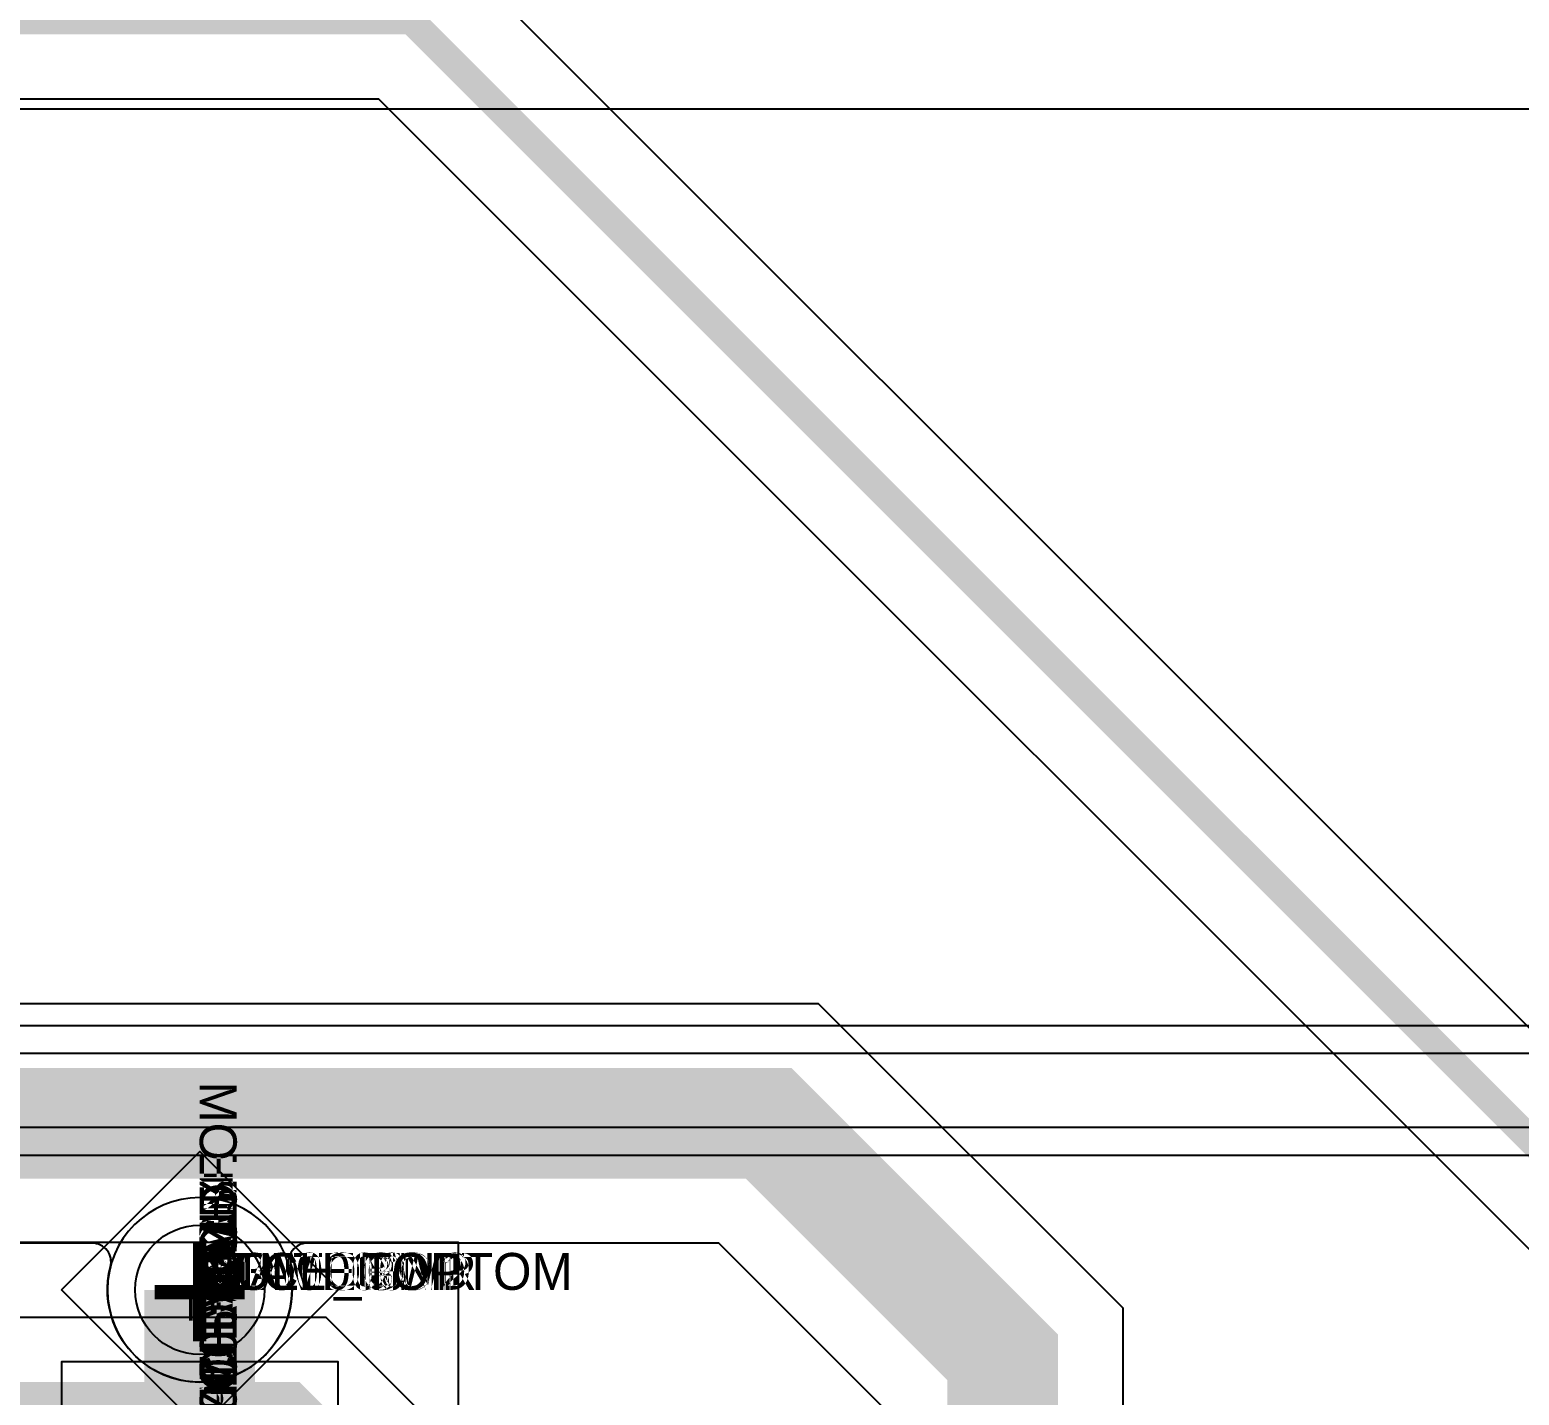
# Model space of a CAD drawing. Extents: x 0 to 323, y 0 to 320.
# Drawn here: x 118.38 to 126.45, y 23.35 to 30.75 of the extents above; entities that cross this region are included whole.
import ezdxf
from ezdxf.enums import TextEntityAlignment as Align

# ---------------------------------------------------------------- set-up
doc = ezdxf.new("R2010")
doc.units = 0
doc.header["$MEASUREMENT"] = 0
doc.layers.get('0').update_dxf_attribs({"linetype": 'CONTINUOUS'})
for name, color, linetype in [('CDN_FIGURES', 7, 'CONTINUOUS'), ('ETCH_BOTTOM', 7, 'CONTINUOUS'), ('ETCH_GND', 3, 'CONTINUOUS'), ('ETCH_INT1', 4, 'CONTINUOUS'), ('ETCH_INT2', 5, 'CONTINUOUS'), ('ETCH_PWR', 6, 'CONTINUOUS'), ('ETCH_TOP', 2, 'CONTINUOUS'), ('MANUFACTURING_NCLEGEND-1-6', 8, 'CONTINUOUS')]:
    doc.layers.add(name, color=color, linetype=linetype)

# ---------------------------------------------------------------- blocks, each defined once
blk = doc.blocks.new('PAD_INFO')
for tag in ['SHAPE_TYPE', 'PAD_HEIGHT', 'PAD_LAYER', 'PAD_TYPE', 'PAD_WIDTH']:
    blk.add_attdef(tag, (0, 0), '', height=0.2)
at = {"flags": 2}
blk.add_attdef('CDN_TYPE', (0, 0), '', height=0.2, dxfattribs=at)
blk = doc.blocks.new('DRILL_INFO')
at = {"flags": 2}
blk.add_attdef('CDN_TYPE', (0, 0), '', height=0.2, dxfattribs=at)
for tag in ['FSHAPE', 'FCHAR', 'DRILL_HEIGHT', 'DIAMETER', 'PLATED', 'DRILL_WIDTH']:
    blk.add_attdef(tag, (0, 0), '', height=0.2)
blk = doc.blocks.new('VIA0700X0300')
at = {"layer": 'ETCH_BOTTOM'}
blk.add_circle((0, 0), 0.35, dxfattribs=at)
at = {"layer": 'ETCH_GND'}
blk.add_circle((0, 0), 0.35, dxfattribs=at)
at = {"layer": 'ETCH_INT1'}
blk.add_circle((0, 0), 0.35, dxfattribs=at)
at = {"layer": 'ETCH_INT2'}
blk.add_circle((0, 0), 0.35, dxfattribs=at)
at = {"layer": 'ETCH_PWR'}
blk.add_circle((0, 0), 0.35, dxfattribs=at)
at = {"layer": 'ETCH_TOP'}
blk.add_circle((0, 0), 0.35, dxfattribs=at)
ref = blk.add_blockref('PAD_INFO', (0, 0))
ref.add_attrib('PAD_LAYER', 'ETCH_TOP', (0, 0), dxfattribs={"height": 0.2})
ref.add_attrib('SHAPE_TYPE', 'NULL', (0, 0), dxfattribs={"height": 0.2})
ref.add_attrib('PAD_TYPE', 'ANTIPAD', (0, 0), dxfattribs={"height": 0.2})
ref.add_attrib('PAD_WIDTH', '0.000000', (0, 0), dxfattribs={"height": 0.2})
ref.add_attrib('PAD_HEIGHT', '0.000000', (0, 0), dxfattribs={"height": 0.2})
ref = blk.add_blockref('PAD_INFO', (0, 0))
ref.add_attrib('PAD_LAYER', 'ETCH_GND', (0, 0), dxfattribs={"height": 0.2})
ref.add_attrib('SHAPE_TYPE', 'NULL', (0, 0), dxfattribs={"height": 0.2})
ref.add_attrib('PAD_TYPE', 'ANTIPAD', (0, 0), dxfattribs={"height": 0.2})
ref.add_attrib('PAD_WIDTH', '0.000000', (0, 0), dxfattribs={"height": 0.2})
ref.add_attrib('PAD_HEIGHT', '0.000000', (0, 0), dxfattribs={"height": 0.2})
ref = blk.add_blockref('PAD_INFO', (0, 0))
ref.add_attrib('PAD_LAYER', 'ETCH_INT1', (0, 0), dxfattribs={"height": 0.2})
ref.add_attrib('SHAPE_TYPE', 'NULL', (0, 0), dxfattribs={"height": 0.2})
ref.add_attrib('PAD_TYPE', 'ANTIPAD', (0, 0), dxfattribs={"height": 0.2})
ref.add_attrib('PAD_WIDTH', '0.000000', (0, 0), dxfattribs={"height": 0.2})
ref.add_attrib('PAD_HEIGHT', '0.000000', (0, 0), dxfattribs={"height": 0.2})
ref = blk.add_blockref('PAD_INFO', (0, 0))
ref.add_attrib('PAD_LAYER', 'ETCH_INT2', (0, 0), dxfattribs={"height": 0.2})
ref.add_attrib('SHAPE_TYPE', 'NULL', (0, 0), dxfattribs={"height": 0.2})
ref.add_attrib('PAD_TYPE', 'ANTIPAD', (0, 0), dxfattribs={"height": 0.2})
ref.add_attrib('PAD_WIDTH', '0.000000', (0, 0), dxfattribs={"height": 0.2})
ref.add_attrib('PAD_HEIGHT', '0.000000', (0, 0), dxfattribs={"height": 0.2})
ref = blk.add_blockref('PAD_INFO', (0, 0))
ref.add_attrib('PAD_LAYER', 'ETCH_PWR', (0, 0), dxfattribs={"height": 0.2})
ref.add_attrib('SHAPE_TYPE', 'NULL', (0, 0), dxfattribs={"height": 0.2})
ref.add_attrib('PAD_TYPE', 'ANTIPAD', (0, 0), dxfattribs={"height": 0.2})
ref.add_attrib('PAD_WIDTH', '0.000000', (0, 0), dxfattribs={"height": 0.2})
ref.add_attrib('PAD_HEIGHT', '0.000000', (0, 0), dxfattribs={"height": 0.2})
ref = blk.add_blockref('PAD_INFO', (0, 0))
ref.add_attrib('PAD_LAYER', 'ETCH_BOTTOM', (0, 0), dxfattribs={"height": 0.2})
ref.add_attrib('SHAPE_TYPE', 'NULL', (0, 0), dxfattribs={"height": 0.2})
ref.add_attrib('PAD_TYPE', 'ANTIPAD', (0, 0), dxfattribs={"height": 0.2})
ref.add_attrib('PAD_WIDTH', '0.000000', (0, 0), dxfattribs={"height": 0.2})
ref.add_attrib('PAD_HEIGHT', '0.000000', (0, 0), dxfattribs={"height": 0.2})
ref = blk.add_blockref('PAD_INFO', (0, 0))
ref.add_attrib('PAD_LAYER', 'ETCH_TOP', (0, 0), dxfattribs={"height": 0.2})
ref.add_attrib('SHAPE_TYPE', 'NULL', (0, 0), dxfattribs={"height": 0.2})
ref.add_attrib('PAD_TYPE', 'THERMAL', (0, 0), dxfattribs={"height": 0.2})
ref.add_attrib('PAD_WIDTH', '0.000000', (0, 0), dxfattribs={"height": 0.2})
ref.add_attrib('PAD_HEIGHT', '0.000000', (0, 0), dxfattribs={"height": 0.2})
ref = blk.add_blockref('PAD_INFO', (0, 0))
ref.add_attrib('PAD_LAYER', 'ETCH_GND', (0, 0), dxfattribs={"height": 0.2})
ref.add_attrib('SHAPE_TYPE', 'NULL', (0, 0), dxfattribs={"height": 0.2})
ref.add_attrib('PAD_TYPE', 'THERMAL', (0, 0), dxfattribs={"height": 0.2})
ref.add_attrib('PAD_WIDTH', '0.000000', (0, 0), dxfattribs={"height": 0.2})
ref.add_attrib('PAD_HEIGHT', '0.000000', (0, 0), dxfattribs={"height": 0.2})
ref = blk.add_blockref('PAD_INFO', (0, 0))
ref.add_attrib('PAD_LAYER', 'ETCH_INT1', (0, 0), dxfattribs={"height": 0.2})
ref.add_attrib('SHAPE_TYPE', 'NULL', (0, 0), dxfattribs={"height": 0.2})
ref.add_attrib('PAD_TYPE', 'THERMAL', (0, 0), dxfattribs={"height": 0.2})
ref.add_attrib('PAD_WIDTH', '0.000000', (0, 0), dxfattribs={"height": 0.2})
ref.add_attrib('PAD_HEIGHT', '0.000000', (0, 0), dxfattribs={"height": 0.2})
ref = blk.add_blockref('PAD_INFO', (0, 0))
ref.add_attrib('PAD_LAYER', 'ETCH_INT2', (0, 0), dxfattribs={"height": 0.2})
ref.add_attrib('SHAPE_TYPE', 'NULL', (0, 0), dxfattribs={"height": 0.2})
ref.add_attrib('PAD_TYPE', 'THERMAL', (0, 0), dxfattribs={"height": 0.2})
ref.add_attrib('PAD_WIDTH', '0.000000', (0, 0), dxfattribs={"height": 0.2})
ref.add_attrib('PAD_HEIGHT', '0.000000', (0, 0), dxfattribs={"height": 0.2})
ref = blk.add_blockref('PAD_INFO', (0, 0))
ref.add_attrib('PAD_LAYER', 'ETCH_PWR', (0, 0), dxfattribs={"height": 0.2})
ref.add_attrib('SHAPE_TYPE', 'NULL', (0, 0), dxfattribs={"height": 0.2})
ref.add_attrib('PAD_TYPE', 'THERMAL', (0, 0), dxfattribs={"height": 0.2})
ref.add_attrib('PAD_WIDTH', '0.000000', (0, 0), dxfattribs={"height": 0.2})
ref.add_attrib('PAD_HEIGHT', '0.000000', (0, 0), dxfattribs={"height": 0.2})
ref = blk.add_blockref('PAD_INFO', (0, 0))
ref.add_attrib('PAD_LAYER', 'ETCH_BOTTOM', (0, 0), dxfattribs={"height": 0.2})
ref.add_attrib('SHAPE_TYPE', 'NULL', (0, 0), dxfattribs={"height": 0.2})
ref.add_attrib('PAD_TYPE', 'THERMAL', (0, 0), dxfattribs={"height": 0.2})
ref.add_attrib('PAD_WIDTH', '0.000000', (0, 0), dxfattribs={"height": 0.2})
ref.add_attrib('PAD_HEIGHT', '0.000000', (0, 0), dxfattribs={"height": 0.2})
ref = blk.add_blockref('PAD_INFO', (0, 0))
ref.add_attrib('PAD_LAYER', 'ETCH_TOP', (0, 0), dxfattribs={"height": 0.2})
ref.add_attrib('SHAPE_TYPE', 'CIRCLE', (0, 0), dxfattribs={"height": 0.2})
ref.add_attrib('PAD_TYPE', 'REGULAR', (0, 0), dxfattribs={"height": 0.2})
ref.add_attrib('PAD_WIDTH', '0.700000', (0, 0), dxfattribs={"height": 0.2})
ref.add_attrib('PAD_HEIGHT', '0.700000', (0, 0), dxfattribs={"height": 0.2})
ref = blk.add_blockref('PAD_INFO', (0, 0))
ref.add_attrib('PAD_LAYER', 'ETCH_GND', (0, 0), dxfattribs={"height": 0.2})
ref.add_attrib('SHAPE_TYPE', 'CIRCLE', (0, 0), dxfattribs={"height": 0.2})
ref.add_attrib('PAD_TYPE', 'REGULAR', (0, 0), dxfattribs={"height": 0.2})
ref.add_attrib('PAD_WIDTH', '0.700000', (0, 0), dxfattribs={"height": 0.2})
ref.add_attrib('PAD_HEIGHT', '0.700000', (0, 0), dxfattribs={"height": 0.2})
ref = blk.add_blockref('PAD_INFO', (0, 0))
ref.add_attrib('PAD_LAYER', 'ETCH_INT1', (0, 0), dxfattribs={"height": 0.2})
ref.add_attrib('SHAPE_TYPE', 'CIRCLE', (0, 0), dxfattribs={"height": 0.2})
ref.add_attrib('PAD_TYPE', 'REGULAR', (0, 0), dxfattribs={"height": 0.2})
ref.add_attrib('PAD_WIDTH', '0.700000', (0, 0), dxfattribs={"height": 0.2})
ref.add_attrib('PAD_HEIGHT', '0.700000', (0, 0), dxfattribs={"height": 0.2})
ref = blk.add_blockref('PAD_INFO', (0, 0))
ref.add_attrib('PAD_LAYER', 'ETCH_INT2', (0, 0), dxfattribs={"height": 0.2})
ref.add_attrib('SHAPE_TYPE', 'CIRCLE', (0, 0), dxfattribs={"height": 0.2})
ref.add_attrib('PAD_TYPE', 'REGULAR', (0, 0), dxfattribs={"height": 0.2})
ref.add_attrib('PAD_WIDTH', '0.700000', (0, 0), dxfattribs={"height": 0.2})
ref.add_attrib('PAD_HEIGHT', '0.700000', (0, 0), dxfattribs={"height": 0.2})
ref = blk.add_blockref('PAD_INFO', (0, 0))
ref.add_attrib('PAD_LAYER', 'ETCH_PWR', (0, 0), dxfattribs={"height": 0.2})
ref.add_attrib('SHAPE_TYPE', 'CIRCLE', (0, 0), dxfattribs={"height": 0.2})
ref.add_attrib('PAD_TYPE', 'REGULAR', (0, 0), dxfattribs={"height": 0.2})
ref.add_attrib('PAD_WIDTH', '0.700000', (0, 0), dxfattribs={"height": 0.2})
ref.add_attrib('PAD_HEIGHT', '0.700000', (0, 0), dxfattribs={"height": 0.2})
ref = blk.add_blockref('PAD_INFO', (0, 0))
ref.add_attrib('PAD_LAYER', 'ETCH_BOTTOM', (0, 0), dxfattribs={"height": 0.2})
ref.add_attrib('SHAPE_TYPE', 'CIRCLE', (0, 0), dxfattribs={"height": 0.2})
ref.add_attrib('PAD_TYPE', 'REGULAR', (0, 0), dxfattribs={"height": 0.2})
ref.add_attrib('PAD_WIDTH', '0.700000', (0, 0), dxfattribs={"height": 0.2})
ref.add_attrib('PAD_HEIGHT', '0.700000', (0, 0), dxfattribs={"height": 0.2})
ref = blk.add_blockref('DRILL_INFO', (0, 0))
ref.add_attrib('DIAMETER', '0.300000', (0, 0), dxfattribs={"height": 0.2})
ref.add_attrib('PLATED', 'PLATED', (0, 0), dxfattribs={"height": 0.2})
ref.add_attrib('FSHAPE', 'DIAMOND', (0, 0), dxfattribs={"height": 0.2})
ref.add_attrib('FCHAR', '+', (0, 0), dxfattribs={"height": 0.2})
ref.add_attrib('DRILL_WIDTH', '1.500000', (0, 0), dxfattribs={"height": 0.2})
ref.add_attrib('DRILL_HEIGHT', '1.500000', (0, 0), dxfattribs={"height": 0.2})
for tag in ['CDN_TYPE', 'PIN']:
    blk.add_attdef(tag, (0, 0), '', height=0.2)
at = {"flags": 2}
for tag in ['PSTKNAME', 'BBV']:
    blk.add_attdef(tag, (0, 0), '', height=0.2, dxfattribs=at)
blk = doc.blocks.new('FIGURE_DIAMOND')
at = {"layer": 'CDN_FIGURES'}
blk.add_lwpolyline([(-0.5, 0), (0, 0.5), (0.5, 0), (0, -0.5)], close=True, dxfattribs=at)
blk = doc.blocks.new('RC1000X1500TS')
at = {"layer": 'ETCH_TOP'}
blk.add_lwpolyline([(-0.5, -0.75), (-0.5, 0.75), (0.5, 0.75), (0.5, -0.75)], close=True, dxfattribs=at)
ref = blk.add_blockref('PAD_INFO', (0, 0))
ref.add_attrib('PAD_LAYER', 'ETCH_TOP', (0, 0), dxfattribs={"height": 0.2})
ref.add_attrib('SHAPE_TYPE', 'NULL', (0, 0), dxfattribs={"height": 0.2})
ref.add_attrib('PAD_TYPE', 'ANTIPAD', (0, 0), dxfattribs={"height": 0.2})
ref.add_attrib('PAD_WIDTH', '0.000000', (0, 0), dxfattribs={"height": 0.2})
ref.add_attrib('PAD_HEIGHT', '0.000000', (0, 0), dxfattribs={"height": 0.2})
ref = blk.add_blockref('PAD_INFO', (0, 0))
ref.add_attrib('PAD_LAYER', 'ETCH_GND', (0, 0), dxfattribs={"height": 0.2})
ref.add_attrib('SHAPE_TYPE', 'NULL', (0, 0), dxfattribs={"height": 0.2})
ref.add_attrib('PAD_TYPE', 'ANTIPAD', (0, 0), dxfattribs={"height": 0.2})
ref.add_attrib('PAD_WIDTH', '0.000000', (0, 0), dxfattribs={"height": 0.2})
ref.add_attrib('PAD_HEIGHT', '0.000000', (0, 0), dxfattribs={"height": 0.2})
ref = blk.add_blockref('PAD_INFO', (0, 0))
ref.add_attrib('PAD_LAYER', 'ETCH_INT1', (0, 0), dxfattribs={"height": 0.2})
ref.add_attrib('SHAPE_TYPE', 'NULL', (0, 0), dxfattribs={"height": 0.2})
ref.add_attrib('PAD_TYPE', 'ANTIPAD', (0, 0), dxfattribs={"height": 0.2})
ref.add_attrib('PAD_WIDTH', '0.000000', (0, 0), dxfattribs={"height": 0.2})
ref.add_attrib('PAD_HEIGHT', '0.000000', (0, 0), dxfattribs={"height": 0.2})
ref = blk.add_blockref('PAD_INFO', (0, 0))
ref.add_attrib('PAD_LAYER', 'ETCH_INT2', (0, 0), dxfattribs={"height": 0.2})
ref.add_attrib('SHAPE_TYPE', 'NULL', (0, 0), dxfattribs={"height": 0.2})
ref.add_attrib('PAD_TYPE', 'ANTIPAD', (0, 0), dxfattribs={"height": 0.2})
ref.add_attrib('PAD_WIDTH', '0.000000', (0, 0), dxfattribs={"height": 0.2})
ref.add_attrib('PAD_HEIGHT', '0.000000', (0, 0), dxfattribs={"height": 0.2})
ref = blk.add_blockref('PAD_INFO', (0, 0))
ref.add_attrib('PAD_LAYER', 'ETCH_PWR', (0, 0), dxfattribs={"height": 0.2})
ref.add_attrib('SHAPE_TYPE', 'NULL', (0, 0), dxfattribs={"height": 0.2})
ref.add_attrib('PAD_TYPE', 'ANTIPAD', (0, 0), dxfattribs={"height": 0.2})
ref.add_attrib('PAD_WIDTH', '0.000000', (0, 0), dxfattribs={"height": 0.2})
ref.add_attrib('PAD_HEIGHT', '0.000000', (0, 0), dxfattribs={"height": 0.2})
ref = blk.add_blockref('PAD_INFO', (0, 0))
ref.add_attrib('PAD_LAYER', 'ETCH_BOTTOM', (0, 0), dxfattribs={"height": 0.2})
ref.add_attrib('SHAPE_TYPE', 'NULL', (0, 0), dxfattribs={"height": 0.2})
ref.add_attrib('PAD_TYPE', 'ANTIPAD', (0, 0), dxfattribs={"height": 0.2})
ref.add_attrib('PAD_WIDTH', '0.000000', (0, 0), dxfattribs={"height": 0.2})
ref.add_attrib('PAD_HEIGHT', '0.000000', (0, 0), dxfattribs={"height": 0.2})
ref = blk.add_blockref('PAD_INFO', (0, 0))
ref.add_attrib('PAD_LAYER', 'ETCH_TOP', (0, 0), dxfattribs={"height": 0.2})
ref.add_attrib('SHAPE_TYPE', 'NULL', (0, 0), dxfattribs={"height": 0.2})
ref.add_attrib('PAD_TYPE', 'THERMAL', (0, 0), dxfattribs={"height": 0.2})
ref.add_attrib('PAD_WIDTH', '0.000000', (0, 0), dxfattribs={"height": 0.2})
ref.add_attrib('PAD_HEIGHT', '0.000000', (0, 0), dxfattribs={"height": 0.2})
ref = blk.add_blockref('PAD_INFO', (0, 0))
ref.add_attrib('PAD_LAYER', 'ETCH_GND', (0, 0), dxfattribs={"height": 0.2})
ref.add_attrib('SHAPE_TYPE', 'NULL', (0, 0), dxfattribs={"height": 0.2})
ref.add_attrib('PAD_TYPE', 'THERMAL', (0, 0), dxfattribs={"height": 0.2})
ref.add_attrib('PAD_WIDTH', '0.000000', (0, 0), dxfattribs={"height": 0.2})
ref.add_attrib('PAD_HEIGHT', '0.000000', (0, 0), dxfattribs={"height": 0.2})
ref = blk.add_blockref('PAD_INFO', (0, 0))
ref.add_attrib('PAD_LAYER', 'ETCH_INT1', (0, 0), dxfattribs={"height": 0.2})
ref.add_attrib('SHAPE_TYPE', 'NULL', (0, 0), dxfattribs={"height": 0.2})
ref.add_attrib('PAD_TYPE', 'THERMAL', (0, 0), dxfattribs={"height": 0.2})
ref.add_attrib('PAD_WIDTH', '0.000000', (0, 0), dxfattribs={"height": 0.2})
ref.add_attrib('PAD_HEIGHT', '0.000000', (0, 0), dxfattribs={"height": 0.2})
ref = blk.add_blockref('PAD_INFO', (0, 0))
ref.add_attrib('PAD_LAYER', 'ETCH_INT2', (0, 0), dxfattribs={"height": 0.2})
ref.add_attrib('SHAPE_TYPE', 'NULL', (0, 0), dxfattribs={"height": 0.2})
ref.add_attrib('PAD_TYPE', 'THERMAL', (0, 0), dxfattribs={"height": 0.2})
ref.add_attrib('PAD_WIDTH', '0.000000', (0, 0), dxfattribs={"height": 0.2})
ref.add_attrib('PAD_HEIGHT', '0.000000', (0, 0), dxfattribs={"height": 0.2})
ref = blk.add_blockref('PAD_INFO', (0, 0))
ref.add_attrib('PAD_LAYER', 'ETCH_PWR', (0, 0), dxfattribs={"height": 0.2})
ref.add_attrib('SHAPE_TYPE', 'NULL', (0, 0), dxfattribs={"height": 0.2})
ref.add_attrib('PAD_TYPE', 'THERMAL', (0, 0), dxfattribs={"height": 0.2})
ref.add_attrib('PAD_WIDTH', '0.000000', (0, 0), dxfattribs={"height": 0.2})
ref.add_attrib('PAD_HEIGHT', '0.000000', (0, 0), dxfattribs={"height": 0.2})
ref = blk.add_blockref('PAD_INFO', (0, 0))
ref.add_attrib('PAD_LAYER', 'ETCH_BOTTOM', (0, 0), dxfattribs={"height": 0.2})
ref.add_attrib('SHAPE_TYPE', 'NULL', (0, 0), dxfattribs={"height": 0.2})
ref.add_attrib('PAD_TYPE', 'THERMAL', (0, 0), dxfattribs={"height": 0.2})
ref.add_attrib('PAD_WIDTH', '0.000000', (0, 0), dxfattribs={"height": 0.2})
ref.add_attrib('PAD_HEIGHT', '0.000000', (0, 0), dxfattribs={"height": 0.2})
ref = blk.add_blockref('PAD_INFO', (0, 0))
ref.add_attrib('PAD_LAYER', 'ETCH_GND', (0, 0), dxfattribs={"height": 0.2})
ref.add_attrib('SHAPE_TYPE', 'NULL', (0, 0), dxfattribs={"height": 0.2})
ref.add_attrib('PAD_TYPE', 'REGULAR', (0, 0), dxfattribs={"height": 0.2})
ref.add_attrib('PAD_WIDTH', '0.000000', (0, 0), dxfattribs={"height": 0.2})
ref.add_attrib('PAD_HEIGHT', '0.000000', (0, 0), dxfattribs={"height": 0.2})
ref = blk.add_blockref('PAD_INFO', (0, 0))
ref.add_attrib('PAD_LAYER', 'ETCH_INT1', (0, 0), dxfattribs={"height": 0.2})
ref.add_attrib('SHAPE_TYPE', 'NULL', (0, 0), dxfattribs={"height": 0.2})
ref.add_attrib('PAD_TYPE', 'REGULAR', (0, 0), dxfattribs={"height": 0.2})
ref.add_attrib('PAD_WIDTH', '0.000000', (0, 0), dxfattribs={"height": 0.2})
ref.add_attrib('PAD_HEIGHT', '0.000000', (0, 0), dxfattribs={"height": 0.2})
ref = blk.add_blockref('PAD_INFO', (0, 0))
ref.add_attrib('PAD_LAYER', 'ETCH_INT2', (0, 0), dxfattribs={"height": 0.2})
ref.add_attrib('SHAPE_TYPE', 'NULL', (0, 0), dxfattribs={"height": 0.2})
ref.add_attrib('PAD_TYPE', 'REGULAR', (0, 0), dxfattribs={"height": 0.2})
ref.add_attrib('PAD_WIDTH', '0.000000', (0, 0), dxfattribs={"height": 0.2})
ref.add_attrib('PAD_HEIGHT', '0.000000', (0, 0), dxfattribs={"height": 0.2})
ref = blk.add_blockref('PAD_INFO', (0, 0))
ref.add_attrib('PAD_LAYER', 'ETCH_PWR', (0, 0), dxfattribs={"height": 0.2})
ref.add_attrib('SHAPE_TYPE', 'NULL', (0, 0), dxfattribs={"height": 0.2})
ref.add_attrib('PAD_TYPE', 'REGULAR', (0, 0), dxfattribs={"height": 0.2})
ref.add_attrib('PAD_WIDTH', '0.000000', (0, 0), dxfattribs={"height": 0.2})
ref.add_attrib('PAD_HEIGHT', '0.000000', (0, 0), dxfattribs={"height": 0.2})
ref = blk.add_blockref('PAD_INFO', (0, 0))
ref.add_attrib('PAD_LAYER', 'ETCH_BOTTOM', (0, 0), dxfattribs={"height": 0.2})
ref.add_attrib('SHAPE_TYPE', 'NULL', (0, 0), dxfattribs={"height": 0.2})
ref.add_attrib('PAD_TYPE', 'REGULAR', (0, 0), dxfattribs={"height": 0.2})
ref.add_attrib('PAD_WIDTH', '0.000000', (0, 0), dxfattribs={"height": 0.2})
ref.add_attrib('PAD_HEIGHT', '0.000000', (0, 0), dxfattribs={"height": 0.2})
ref = blk.add_blockref('DRILL_INFO', (0, 0))
ref.add_attrib('DIAMETER', '0.000000', (0, 0), dxfattribs={"height": 0.2})
ref.add_attrib('PLATED', 'PLATED', (0, 0), dxfattribs={"height": 0.2})
ref.add_attrib('FSHAPE', 'NULL', (0, 0), dxfattribs={"height": 0.2})
ref.add_attrib('DRILL_WIDTH', '0.000000', (0, 0), dxfattribs={"height": 0.2})
ref.add_attrib('DRILL_HEIGHT', '0.000000', (0, 0), dxfattribs={"height": 0.2})
ref = blk.add_blockref('PAD_INFO', (0, 0))
ref.add_attrib('PAD_LAYER', 'ETCH_TOP', (0, 0), dxfattribs={"height": 0.2})
ref.add_attrib('SHAPE_TYPE', 'RECTANGLE', (0, 0), dxfattribs={"height": 0.2})
ref.add_attrib('PAD_TYPE', 'REGULAR', (0, 0), dxfattribs={"height": 0.2})
ref.add_attrib('PAD_WIDTH', '1.000000', (0, 0), dxfattribs={"height": 0.2})
ref.add_attrib('PAD_HEIGHT', '1.500000', (0, 0), dxfattribs={"height": 0.2})
for tag in ['CDN_TYPE', 'PIN']:
    blk.add_attdef(tag, (0, 0), '', height=0.2)
at = {"flags": 2}
for tag in ['PSTKNAME', 'BBV']:
    blk.add_attdef(tag, (0, 0), '', height=0.2, dxfattribs=at)
blk = doc.blocks.new('F56')
at = {"layer": 'ETCH_TOP'}
ref = blk.add_blockref('RC1000X1500TS', (1.75, 0), dxfattribs=at)
ref.add_attrib('CDN_TYPE', 'PIN', (0, 0), dxfattribs={"height": 0.2})
ref.add_attrib('PIN', '2', (0, 0), dxfattribs={"height": 0.2})
at = {"flags": 2}
for tag in ['SYMBOL_TYPE', 'CDN_TYPE', 'REFDES']:
    blk.add_attdef(tag, (0, 0), '', height=0.2, dxfattribs=at)

msp = doc.modelspace()

# ---------------------------------------------------------------- linework, layer by layer
at = {"layer": 'ETCH_BOTTOM'}
msp.add_lwpolyline([(119.298, 23.028, 0.6, 0.6, 0), (119.298, 23.919, 0.6, 0.6, 0)], format="xyseb", dxfattribs=at)
msp.add_lwpolyline([(120.6981, 20.1279), (117.8979, 20.1279), (117.8979, 24.1781), (120.6981, 24.1781), (120.6981, 21.9054), (120.7325, 21.8937, -0.115226), (120.9837, 21.7377), (121.0397, 21.6817, -0.583546), (120.7366, 20.591), (120.6981, 20.5815)], format="xyb", close=True, dxfattribs=at)
at = {"layer": 'ETCH_INT1'}
for points in [[(154.4501, 25.1999), (69.7378, 25.1999), (67.0378, 27.8999), (66.704, 27.8999), (66.704, 27.5083), (69.4122, 24.8001), (155.2378, 24.8001)], [(154.3, 25.35), (69.8, 25.35)]]:
    msp.add_lwpolyline(points, dxfattribs=at)
msp.add_lwpolyline([(69.35, 24.65), (97.1135, 24.65, -0.739728), (97.1703, 24.4645), (97.1703, 24.4645, 3.269726), (97.7297, 24.4645, -0.739728), (97.7865, 24.65), (155.3, 24.65)], format="xyb", dxfattribs=at)
msp.add_lwpolyline([(119.7981, 23.919, 1), (118.7979, 23.919, 1)], format="xyb", close=True, dxfattribs=at)
at = {"layer": 'ETCH_INT2'}
for points, format in [([(86.796, 53.954, 0.15, 0.15, 0), (84.6907, 53.954, 0.15, 0.15, 0), (82.6197, 56.025, 0.15, 0.15, 0), (81.9618, 56.025, 0.15, 0.15, 0), (81.625, 55.6882, 0.15, 0.15, 0), (81.625, 54.1199, 0.15, 0.15, 0), (83.029, 52.7158, 0.15, 0.15, 0), (84.2198, 51.525, 0.15, 0.15, 0), (86.5382, 51.525, 0.15, 0.15, 0), (89.075, 48.9882, 0.15, 0.15, 0), (89.075, 40.5132, 0.15, 0.15, 0), (91.3882, 38.2, 0.15, 0.15, 0), (94.5, 38.2, 0.15, 0.15, 0), (109.356, 23.344, 0.15, 0.15, 0), (119.8073, 23.344, 0.15, 0.15, 0), (129.1164, 14.035, 0.15, 0.15, 0), (163.006, 14.035, 0.15, 0.15, 0), (165.5, 16.529, 0.15, 0.15, 0), (165.5, 46.9632, 0.15, 0.15, 0), (185.4368, 66.9, 0.15, 0.15, 0), (185.4732, 66.9, 0.15, 0.15, 0), (188.045, 69.4718, 0.15, 0.15, 0), (188.045, 77.185, 0.15, 0.15, 0), (184.23, 81, 0.15, 0.15, 0)], "xyseb"), ([(115.9879, 78.6999), (103.9629, 66.6749), (92.6638, 66.6749), (92.6519, 66.668, -0.15332), (92.3597, 66.6015, 0.438438), (92.2501, 66.5005), (92.2501, 62.9329, 0.489187), (92.3765, 62.8346, -0.794927), (92.8239, 61.969, 0.437934), (92.8179, 61.8201), (98.7879, 55.8501), (99.0143, 55.8501), (101.2001, 53.6644), (101.2001, 46.2857), (98.5643, 43.6499), (98.3378, 43.6499), (94.3361, 39.6482, 0.668179), (94.4078, 39.4751), (97.1261, 39.4751), (105.3761, 31.2251), (120.6198, 31.2251), (134.8448, 17.0001)], "xyb"), ([(184.23, 75.5, 0.15, 0.15, 0), (184.23, 73.23, 0.15, 0.15, 0), (164.3, 53.3, 0.15, 0.15, 0), (164.3, 17.869, 0.15, 0.15, 0), (163.006, 16.575, 0.15, 0.15, 0), (134.6687, 16.575, 0.15, 0.15, 0), (120.4437, 30.8, 0.15, 0.15, 0), (105.2, 30.8, 0.15, 0.15, 0), (96.95, 39.05, 0.15, 0.15, 0), (90.9625, 39.05, 0.15, 0.15, 0), (89.375, 40.6375, 0.15, 0.15, 0), (89.375, 49.1125, 0.15, 0.15, 0), (86.6625, 51.825, 0.15, 0.15, 0), (85.825, 51.825, 0.15, 0.15, 0), (82.2, 55.45, 0.15, 0.15, 0)], "xyseb")]:
    msp.add_lwpolyline(points, format=format, dxfattribs=at)
msp.add_lwpolyline([(129.2925, 14.4601), (119.9834, 23.7691), (109.5321, 23.7691), (94.8494, 38.4518, -0.668179), (94.9211, 38.6249), (96.7739, 38.6249), (105.0239, 30.3749), (120.2676, 30.3749), (134.4926, 16.1499), (159.1186, 16.1499, -0.669693), (159.19, 15.9765, 0.333612), (158.9899, 14.61, -0.569164), (158.9009, 14.4601)], format="xyb", close=True, dxfattribs=at)
at = {"layer": 'ETCH_PWR'}
msp.add_lwpolyline([(124.3001, 20.922, -0.668179), (123.1903, 20.4623), (123.0807, 20.5719), (120.58, 20.5719, -1), (120.58, 21.8721), (122.9999, 21.8721), (122.9999, 23.2837), (122.1117, 24.1719), (119.8801, 24.1719, 0.49082), (119.782, 24.045, -1.293661), (118.814, 24.045, 0.49082), (118.7159, 24.1719), (111.2873, 24.1719), (107.8637, 20.7483, -1), (106.9443, 21.6677), (110.7487, 25.4721), (122.6503, 25.4721), (124.3001, 23.8223)], format="xyb", close=True, dxfattribs=at)
msp.add_lwpolyline([(120.58, 21.222, 0.6, 0.6, 0), (123.35, 21.222, 0.6, 0.6, 0), (123.65, 20.922, 0.6, 0.6, 0), (123.65, 23.553, 0.6, 0.6, 0), (122.381, 24.822, 0.6, 0.6, 0), (111.018, 24.822, 0.6, 0.6, 0), (107.404, 21.208, 0.6, 0.6, 0)], format="xyseb", dxfattribs=at)
at = {"layer": 'ETCH_TOP'}
msp.add_lwpolyline([(100.2086, 30.6499), (108.3841, 30.6499), (108.712, 30.322), (142.253, 30.322)], dxfattribs=at)

# ---------------------------------------------------------------- block references
at = {"xscale": -1, "rotation": 270}
msp.add_blockref('F56', (119.298, 21.278), dxfattribs=at)
at = {"layer": 'ETCH_TOP'}
msp.add_blockref('VIA0700X0300', (119.298, 23.919), dxfattribs=at)
at = {"layer": 'MANUFACTURING_NCLEGEND-1-6', "xscale": 1.5, "yscale": 1.5}
msp.add_blockref('FIGURE_DIAMOND', (119.298, 23.919), dxfattribs=at)

# ---------------------------------------------------------------- texts
at = {"layer": 'MANUFACTURING_NCLEGEND-1-6'}
msp.add_text('+', height=0.75, dxfattribs=at).set_placement((119.298, 23.919), align=Align.MIDDLE_CENTER)

doc.saveas('drawing.dxf')
